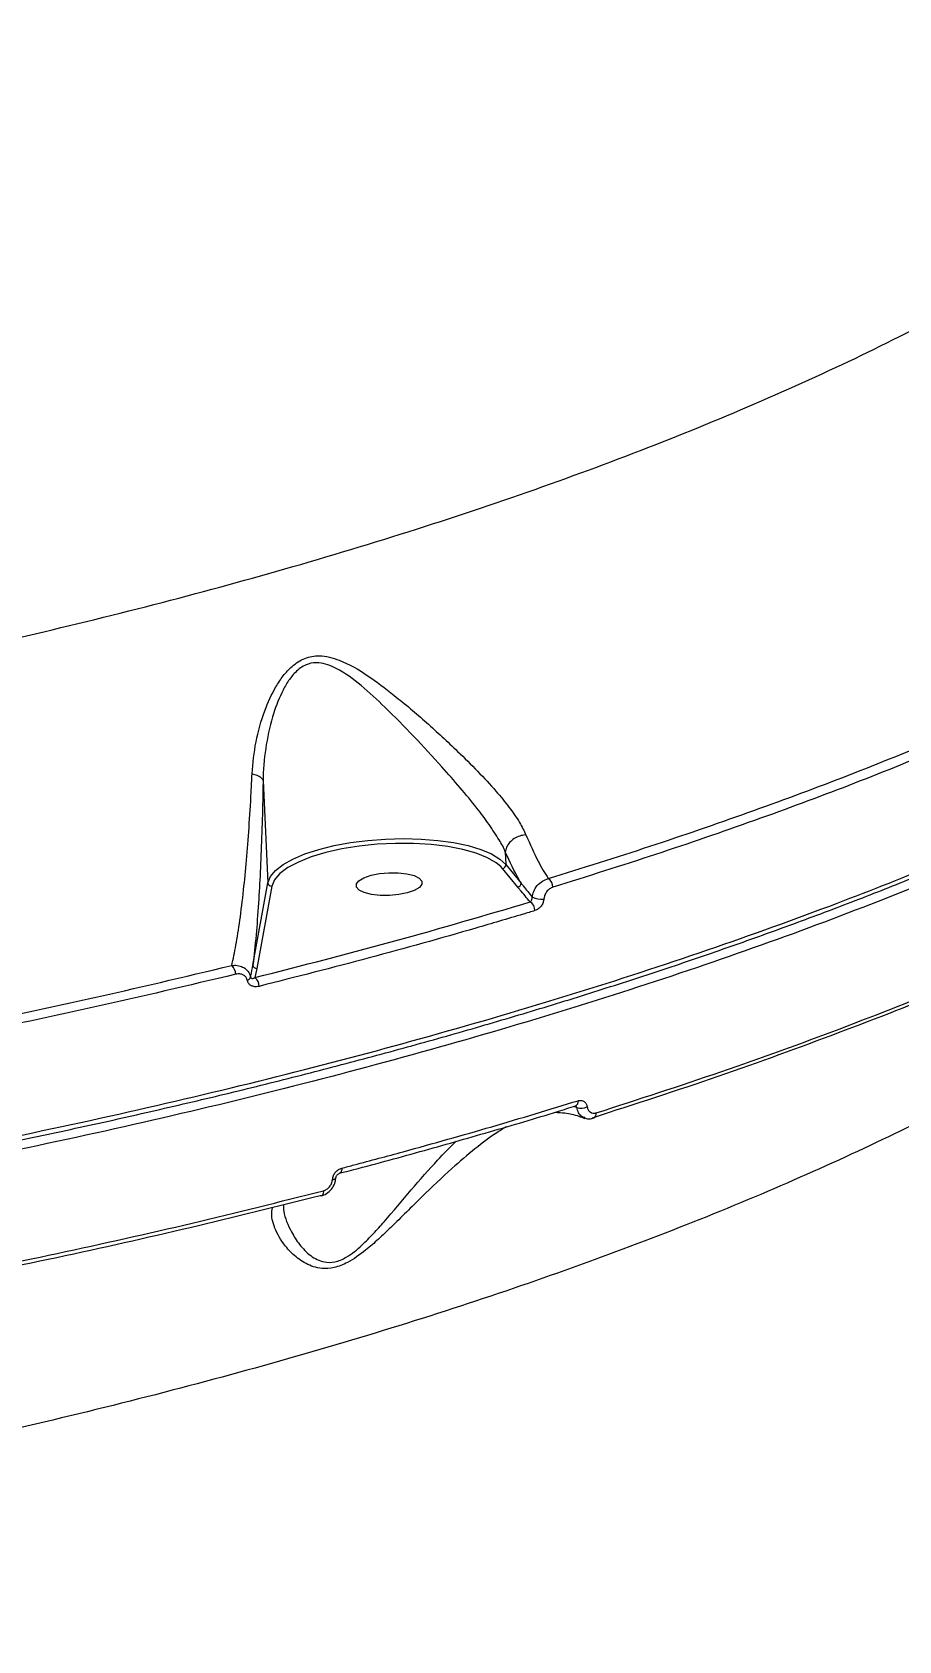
# Model space of a CAD drawing. Header units: millimetres. Extents: x -7245 to 6306, y -6696 to 5973.
# Drawn here: x 2712.3 to 2830, y -1985.8 to -1767.3 of the extents above; entities that cross this region are included whole.
import ezdxf

# ---------------------------------------------------------------- set-up
doc = ezdxf.new("R2010")
doc.units = ezdxf.units.MM
for name, color, linetype in [('DIKOM_ОБЪЕКТ', 7, 'Continuous'), ('DIKOM_РАЗМЕР_ЗОНА', 7, 'Continuous'), ('DIKOM_РАЗМЕР_ОБЪЕКТА', 7, 'Continuous')]:
    doc.layers.add(name, color=color, linetype=linetype)
doc.styles.add('style1', font='arial.ttf', dxfattribs={"width": 0.8})
doc.dimstyles.new('1-50', dxfattribs={"dimtxt": 300, "dimasz": 200, "dimexe": 100, "dimexo": 0, "dimgap": 100, "dimtad": 1, "dimtxsty": 'style1', "dimcen": 200, "dimclrd": 7, "dimclre": 7, "dimclrt": 7, "dimadec": 1, "dimazin": 2, "dimtfac": 1, "dimtmove": 0, "dimatfit": 2, "dimfxl": 0, "dimlwd": 25, "dimlwe": 18, "dimarcsym": 0})

# ---------------------------------------------------------------- blocks, each defined once
blk = doc.blocks.new('*D10')
at = {"layer": 'Defpoints', "color": 0, "transparency": 16777216}
for p in [(-4365.71, 2792.53), (4306.16, 475.6), (4306.16, -5965.27)]:
    blk.add_point(p, dxfattribs=at)
at = {"layer": 'DIKOM_РАЗМЕР_ОБЪЕКТА', "color": 7, "lineweight": 18, "transparency": 16777216}
for p, q in [((-4365.71, 2792.53), (-4365.71, -6065.27)), ((4306.16, 475.6), (4306.16, -6065.27))]:
    blk.add_line(p, q, dxfattribs=at)
at = {"layer": 'DIKOM_РАЗМЕР_ОБЪЕКТА', "color": 7, "lineweight": 25, "transparency": 16777216}
blk.add_line((-4165.71, -5965.27), (4106.16, -5965.27), dxfattribs=at)
at = {"layer": 'DIKOM_РАЗМЕР_ОБЪЕКТА', "color": 7, "transparency": 16777216}
for points in [[(-4165.71, -5931.93), (-4165.71, -5998.6), (-4365.71, -5965.27)], [(4106.16, -5931.93), (4106.16, -5998.6), (4306.16, -5965.27)]]:
    blk.add_solid(points, dxfattribs=at)
at = {"layer": 'DIKOM_РАЗМЕР_ОБЪЕКТА', "color": 7, "transparency": 16777216, "insert": (-85.78, -5712.1), "char_height": 300, "attachment_point": 5, "style": 'style1'}
blk.add_mtext('8650', dxfattribs=at)
blk = doc.blocks.new('*D12')
at = {"layer": 'Defpoints', "color": 0, "transparency": 16777216}
for p in [(-5865.71, 123.34), (6306.18, -91.92), (6306.18, -6596.14)]:
    blk.add_point(p, dxfattribs=at)
at = {"layer": 'DIKOM_РАЗМЕР_ЗОНА', "color": 7, "lineweight": 18, "transparency": 16777216}
for p, q in [((-5865.71, 123.34), (-5865.71, -6696.14)), ((6306.18, -91.92), (6306.18, -6696.14))]:
    blk.add_line(p, q, dxfattribs=at)
at = {"layer": 'DIKOM_РАЗМЕР_ЗОНА', "color": 7, "lineweight": 25, "transparency": 16777216}
blk.add_line((-5665.71, -6596.14), (6106.18, -6596.14), dxfattribs=at)
at = {"layer": 'DIKOM_РАЗМЕР_ЗОНА', "color": 7, "transparency": 16777216}
for points in [[(-5665.71, -6562.81), (-5665.71, -6629.48), (-5865.71, -6596.14)], [(6106.18, -6562.81), (6106.18, -6629.48), (6306.18, -6596.14)]]:
    blk.add_solid(points, dxfattribs=at)
at = {"layer": 'DIKOM_РАЗМЕР_ЗОНА', "color": 7, "transparency": 16777216, "insert": (-71.19, -6342.97), "char_height": 300, "attachment_point": 5, "style": 'style1'}
blk.add_mtext('12150', dxfattribs=at)

msp = doc.modelspace()

# ---------------------------------------------------------------- linework, layer by layer
at = {"layer": 'DIKOM_ОБЪЕКТ', "color": 7, "linetype": 'Continuous', "lineweight": 15}
for p, q in [((2743.62, -1868.961), (2744.273, -1882.808)), ((2776.517, -1878.661), (2776.517, -1878.657)), ((2776.517, -1878.661), (2776.596, -1880.333)), ((2776.136, -1880.867), (2775.888, -1880.599)), ((2778.2, -1883.391), (2776.136, -1880.867)), ((2776.596, -1880.333), (2778.66, -1882.857)), ((2742.242, -1893.975), (2744.273, -1882.808)), ((2744.793, -1883.268), (2742.762, -1894.434)), ((2742.762, -1894.434), (2742.516, -1895.673)), ((2786.217, -1913.35), (2785.81, -1913.182)), ((2786.086, -1913.108), (2786.099, -1913.103))]:
    msp.add_line(p, q, dxfattribs=at)
at = {"layer": 'DIKOM_ОБЪЕКТ', "color": 7, "linetype": 'Continuous', "lineweight": 15, "flags": 128}
for points in [[(2744.273, -1882.808), (2744.618, -1881.966), (2745.312, -1881.136), (2746.341, -1880.336), (2747.681, -1879.583), (2749.304, -1878.894), (2751.175, -1878.284), (2753.253, -1877.765), (2755.492, -1877.35), (2757.845, -1877.046), (2760.261, -1876.861), (2762.686, -1876.799), (2765.068, -1876.86), (2767.356, -1877.045), (2769.5, -1877.348), (2771.454, -1877.763), (2773.175, -1878.281), (2774.625, -1878.892), (2775.774, -1879.58), (2776.596, -1880.333)], [(2775.888, -1880.599), (2775.285, -1880.098), (2774.082, -1879.4), (2772.557, -1878.788), (2770.746, -1878.277), (2768.694, -1877.88), (2766.449, -1877.607), (2764.066, -1877.463), (2761.604, -1877.453), (2759.12, -1877.576), (2756.675, -1877.831), (2754.329, -1878.209), (2752.137, -1878.703), (2750.153, -1879.301), (2748.425, -1879.987), (2746.995, -1880.746), (2745.896, -1881.56), (2745.331, -1882.161)], [(2745.331, -1882.161), (2745.156, -1882.407), (2744.793, -1883.268)], [(2764.84, -1883.449), (2764.155, -1883.85), (2763.193, -1884.181), (2762.033, -1884.414), (2760.767, -1884.532), (2759.5, -1884.525), (2758.332, -1884.393), (2757.36, -1884.147), (2756.662, -1883.806), (2756.294, -1883.4), (2756.286, -1882.96), (2756.639, -1882.521), (2757.324, -1882.121), (2758.285, -1881.79), (2759.446, -1881.556), (2760.711, -1881.438), (2761.979, -1881.446), (2763.146, -1881.578), (2764.119, -1881.824), (2764.817, -1882.164), (2765.185, -1882.571), (2765.193, -1883.011), (2764.84, -1883.449)], [(2788.534, -1914.759), (2788.527, -1914.761), (2788.426, -1914.776)], [(2754.302, -1921.566), (2754.3, -1921.742), (2754.277, -1921.901), (2754.234, -1922.037), (2754.174, -1922.145), (2754.098, -1922.22), (2754.011, -1922.259)], [(2751.812, -1924.631), (2751.81, -1924.802), (2751.789, -1924.956), (2751.75, -1925.089), (2751.694, -1925.196), (2751.624, -1925.274), (2751.541, -1925.318), (2751.532, -1925.321)], [(2753.047, -1923.112), (2753.175, -1923.095), (2753.285, -1923.072), (2753.376, -1923.042), (2753.444, -1923.008), (2753.488, -1922.969), (2753.508, -1922.926), (2753.508, -1922.92)], [(2751.532, -1925.321), (2751.449, -1925.328), (2751.351, -1925.304)]]:
    msp.add_lwpolyline(points, dxfattribs=at)
at = {"layer": 'DIKOM_ОБЪЕКТ', "color": 7, "linetype": 'Continuous', "lineweight": 15}
for centre, radius, start, end in [((2776.066, -1880.342), 0.53, 277.56723, 1.01586), ((2744.772, -1882.768), 0.501, 184.60364, 272.43627), ((2778.131, -1882.866), 0.529, 277.52433, 1.00819), ((2781.566, -1883.419), 1.416, 0.57203, 56.11504), ((2779.146, -1886.583), 1.393, 0.00961, 57.65298), ((2781.411, -1882.184), 2.846, 244.49909, 276.83418), ((2738.295, -1895.232), 1.604, 0.02872, 47.85572), ((2742.74, -1893.934), 0.5, 184.65832, 272.51258), ((2741.276, -1895.353), 0.712, 285.06121, 337.02018), ((2741.53, -1896.862), 1.545, 359.52817, 50.31877), ((2785.782, -1912.538), 0.644, 297.5844, 12.01522), ((2786.778, -1911.57), 1.867, 252.50282, 297.17396), ((2788.201, -1914.187), 0.661, 300.1785, 11.08986)]:
    msp.add_arc(centre, radius, start, end, dxfattribs=at)
for points, knots in [([(2909.991, -1838.19), (2909.829, -1834.97), (2909.358, -1825.634), (2908.36, -1810.16), (2906.901, -1791.761), (2905.151, -1773.342), (2903.116, -1754.908), (2900.795, -1736.463), (2898.188, -1718.013), (2895.296, -1699.561), (2892.12, -1681.114), (2888.661, -1662.675), (2884.919, -1644.249), (2880.896, -1625.843), (2876.593, -1607.459), (2872.011, -1589.103), (2867.151, -1570.78), (2862.014, -1552.494), (2856.602, -1534.251), (2850.915, -1516.055), (2844.957, -1497.91), (2838.727, -1479.823), (2832.228, -1461.796), (2825.462, -1443.835), (2818.429, -1425.945), (2811.133, -1408.131), (2803.575, -1390.396), (2795.756, -1372.746), (2787.68, -1355.185), (2779.347, -1337.718), (2770.761, -1320.35), (2761.923, -1303.084), (2752.837, -1285.926), (2743.499, -1268.881), (2734.401, -1252.772), (2728.319, -1242.396), (2725.518, -1237.618)], [0, 0, 0, 0, 0.0157718, 0.0457287, 0.0756868, 0.1056442, 0.135602, 0.1655601, 0.195518, 0.2254759, 0.2554335, 0.2853919, 0.3153499, 0.3453077, 0.3752658, 0.4052245, 0.4351821, 0.4651404, 0.4950984, 0.525057, 0.5550154, 0.5849736, 0.6149319, 0.6448901, 0.6748489, 0.7048071, 0.7347659, 0.7647242, 0.7946827, 0.824641, 0.8545995, 0.8845578, 0.9145164, 0.9444748, 0.9744331, 1, 1, 1, 1]), ([(2946.049, -1790.099), (2945.659, -1791.685), (2944.602, -1795.989), (2941.785, -1803.029), (2937.263, -1811.192), (2931.431, -1819.323), (2924.341, -1827.383), (2916.019, -1835.334), (2906.48, -1843.15), (2895.716, -1850.816), (2883.769, -1858.321), (2870.687, -1865.645), (2856.532, -1872.751), (2841.369, -1879.609), (2825.235, -1886.193), (2808.14, -1892.489), (2790.129, -1898.488), (2771.268, -1904.178), (2751.644, -1909.532), (2731.35, -1914.523), (2710.697, -1919.077), (2689.739, -1923.195), (2668.539, -1926.894), (2646.898, -1930.22), (2624.912, -1933.157), (2602.674, -1935.694), (2579.962, -1937.845), (2556.796, -1939.583), (2533.214, -1940.891), (2509.579, -1941.748), (2486, -1942.15), (2462.588, -1942.097), (2439.418, -1941.583), (2416.532, -1940.601), (2393.964, -1939.159), (2371.782, -1937.269), (2350.084, -1934.94), (2328.987, -1932.174), (2309.827, -1929.213), (2297.987, -1927.027), (2292.702, -1926.051)], [0, 0, 0, 0, 0.0156521, 0.0424895, 0.0694112, 0.0963764, 0.1233414, 0.1502634, 0.1771009, 0.2039383, 0.2308598, 0.2578252, 0.2847899, 0.3117121, 0.3385492, 0.3653866, 0.3923086, 0.4192738, 0.4462386, 0.4731606, 0.499998, 0.5258463, 0.5517701, 0.5777323, 0.6036945, 0.6296183, 0.6554665, 0.6823039, 0.7092259, 0.736191, 0.7631561, 0.790078, 0.8169155, 0.843753, 0.8706749, 0.8976399, 0.9246052, 0.9515272, 0.9783645, 1, 1, 1, 1]), ([(2252.526, -1843.833), (2257.032, -1845.213), (2266.05, -1847.975), (2280.37, -1851.781), (2295.222, -1855.329), (2310.84, -1858.631), (2327.205, -1861.67), (2344.307, -1864.425), (2361.874, -1866.85), (2380.456, -1869.008), (2400.082, -1870.846), (2420.749, -1872.322), (2441.773, -1873.375), (2463.055, -1874.006), (2484.496, -1874.207), (2506.005, -1873.979), (2527.548, -1873.312), (2549.088, -1872.22), (2570.581, -1870.71), (2591.927, -1868.788), (2613.026, -1866.466), (2633.792, -1863.747), (2654.185, -1860.631), (2674.179, -1857.132), (2693.73, -1853.261), (2712.749, -1849.039), (2731.146, -1844.484), (2749.186, -1839.516), (2766.774, -1834.125), (2783.827, -1828.31), (2799.99, -1822.186), (2815.167, -1815.763), (2829.412, -1809.086), (2837.987, -1804.437), (2842.273, -1802.114)], [0, 0, 0, 0, 0.0277667, 0.0555663, 0.0833659, 0.1111324, 0.1400376, 0.1689801, 0.1979227, 0.2268278, 0.2586375, 0.2905482, 0.3225101, 0.3544718, 0.3863819, 0.4181914, 0.4498955, 0.4817002, 0.5135556, 0.5454111, 0.5772153, 0.6089193, 0.6405477, 0.672276, 0.7040555, 0.7358348, 0.7675629, 0.7991911, 0.8325943, 0.8660265, 0.8994296, 0.9329434, 0.9664866, 1, 1, 1, 1]), ([(2187.884, -1893.634), (2190.605, -1894.787), (2197.936, -1897.893), (2210.73, -1902.696), (2226.46, -1907.944), (2243.288, -1912.889), (2261.183, -1917.504), (2280.113, -1921.765), (2299.659, -1925.579), (2319.739, -1928.94), (2340.263, -1931.86), (2361.565, -1934.383), (2383.603, -1936.484), (2406.317, -1938.146), (2429.206, -1939.332), (2452.189, -1940.048), (2475.181, -1940.312), (2498.558, -1940.13), (2522.254, -1939.48), (2546.191, -1938.355), (2569.843, -1936.779), (2593.136, -1934.769), (2616.005, -1932.349), (2638.821, -1929.48), (2661.503, -1926.152), (2683.965, -1922.367), (2705.714, -1918.209), (2726.691, -1913.697), (2746.858, -1908.866), (2766.541, -1903.634), (2785.652, -1898.005), (2804.106, -1891.987), (2820.762, -1885.978), (2835.721, -1880.05), (2849.112, -1874.26), (2861.799, -1868.263), (2873.737, -1862.075), (2884.802, -1855.76), (2894.94, -1849.354), (2903.251, -1843.555), (2907.978, -1839.85), (2909.902, -1838.341)], [0, 0, 0, 0, 0.0156521, 0.0421679, 0.0687046, 0.0952203, 0.1225064, 0.1498146, 0.1771008, 0.2036167, 0.230153, 0.2566689, 0.283955, 0.3112633, 0.3385494, 0.3650651, 0.3916015, 0.4181173, 0.4454034, 0.4727117, 0.4999978, 0.5265136, 0.5530499, 0.5795657, 0.6068518, 0.6341602, 0.6614461, 0.6879621, 0.7144983, 0.7410143, 0.7683, 0.7956083, 0.8228942, 0.8459725, 0.8690777, 0.8921829, 0.9155068, 0.9388307, 0.961564, 0.984349, 1, 1, 1, 1]), ([(2594.155, -1935.247), (2595.179, -1935.151), (2599.994, -1934.701), (2608.535, -1933.793), (2619.759, -1932.52), (2630.885, -1931.14), (2641.922, -1929.66), (2652.873, -1928.079), (2663.74, -1926.397), (2674.527, -1924.612), (2685.236, -1922.724), (2695.872, -1920.733), (2706.419, -1918.641), (2716.843, -1916.455), (2727.098, -1914.183), (2737.161, -1911.831), (2747.03, -1909.4), (2756.708, -1906.889), (2766.201, -1904.298), (2775.511, -1901.624), (2784.642, -1898.869), (2793.594, -1896.031), (2802.371, -1893.109), (2810.976, -1890.102), (2819.403, -1887.012), (2827.629, -1883.846), (2835.619, -1880.618), (2843.346, -1877.338), (2850.806, -1874.009), (2858, -1870.628), (2864.935, -1867.197), (2871.611, -1863.712), (2878.032, -1860.173), (2884.198, -1856.58), (2890.11, -1852.93), (2895.774, -1849.223), (2901.175, -1845.456), (2905.8, -1842.053), (2908.499, -1839.889), (2909.591, -1839.014)], [0, 0, 0, 0, 0.0075142, 0.0353242, 0.0630417, 0.0906978, 0.1183243, 0.1459526, 0.1736074, 0.2013167, 0.229112, 0.2570252, 0.2850873, 0.313183, 0.3411677, 0.3690184, 0.3967675, 0.4244473, 0.4520877, 0.4797216, 0.5073755, 0.5350754, 0.5628529, 0.5907399, 0.6187667, 0.6468864, 0.6749401, 0.7028472, 0.7306436, 0.758362, 0.7860342, 0.8136916, 0.8413625, 0.8690726, 0.896851, 0.9247301, 0.95274, 0.9808814, 1, 1, 1, 1]), ([(2742.122, -1868.004), (2742.255, -1866.559), (2742.522, -1863.67), (2743.676, -1859.671), (2745.018, -1856.67), (2746.325, -1854.68), (2747.595, -1853.279), (2749.248, -1852.2), (2751.499, -1851.822), (2754.425, -1852.596), (2757.811, -1854.539), (2761.691, -1857.516), (2765.816, -1860.991), (2769.619, -1864.516), (2772.787, -1867.653), (2775.153, -1870.203), (2777.064, -1872.533), (2778.476, -1874.544), (2779.054, -1875.749), (2779.322, -1876.309)], [0, 0, 0, 0, 0.0760747, 0.152136, 0.213205, 0.2445002, 0.2757156, 0.313011, 0.3506331, 0.4012577, 0.4758001, 0.5507622, 0.6417682, 0.7326388, 0.7938296, 0.8549368, 0.905542, 0.9561032, 1, 1, 1, 1]), ([(2776.517, -1878.657), (2776.517, -1878.656), (2776.366, -1878.053), (2775.614, -1876.934), (2774.361, -1874.879), (2772.557, -1872.516), (2770.398, -1869.887), (2767.513, -1866.613), (2764.098, -1862.89), (2760.42, -1859.179), (2757.006, -1855.941), (2754.384, -1854.028), (2752.408, -1853.145), (2751.119, -1852.85), (2750.12, -1852.951), (2749.022, -1853.36), (2748.003, -1854.112), (2746.939, -1855.497), (2745.847, -1857.503), (2744.742, -1860.537), (2743.884, -1864.574), (2743.62, -1867.496), (2743.62, -1868.951), (2743.62, -1868.953)], [0, 0, 0, 0, 0.0000113, 0.0430375, 0.0937145, 0.1444485, 0.2069149, 0.2694657, 0.3628971, 0.4564328, 0.5316615, 0.6063999, 0.6304332, 0.654375, 0.6831076, 0.6887115, 0.7230319, 0.7531116, 0.7833093, 0.8444194, 0.9221545, 0.999915, 1, 1, 1, 1]), ([(2782.355, -1882.244), (2786.987, -1880.791), (2796.25, -1877.885), (2809.562, -1873.284), (2822.468, -1868.527), (2830.63, -1865.208), (2834.711, -1863.549)], [0, 0, 0, 0, 0.2490967, 0.4981933, 0.7490969, 1, 1, 1, 1]), ([(2899.563, -1863.894), (2897.888, -1866.207), (2894.428, -1870.982), (2887.726, -1878.147), (2879.855, -1885.377), (2870.861, -1892.494), (2860.817, -1899.467), (2849.735, -1906.27), (2837.618, -1912.892), (2824.503, -1919.323), (2810.442, -1925.545), (2795.503, -1931.534), (2779.751, -1937.256), (2763.228, -1942.697), (2745.944, -1947.84), (2727.941, -1952.683), (2709.288, -1957.213), (2690.072, -1961.412), (2670.38, -1965.259), (2650.261, -1968.741), (2629.738, -1971.845), (2608.853, -1974.574), (2587.685, -1976.922), (2566.332, -1978.879), (2544.893, -1980.438), (2523.417, -1981.591), (2501.94, -1982.327), (2480.496, -1982.655), (2459.168, -1982.578), (2438.057, -1982.095), (2417.255, -1981.214), (2398.357, -1980.02), (2381.287, -1978.638), (2371.137, -1977.6), (2366.061, -1977.081)], [0, 0, 0, 0, 0.0297809, 0.0614953, 0.0932601, 0.125025, 0.1567393, 0.1883539, 0.2199697, 0.2516849, 0.2834508, 0.3152169, 0.3469317, 0.3785478, 0.4101857, 0.4419229, 0.473711, 0.5054992, 0.5372368, 0.5688749, 0.6005642, 0.6323527, 0.6641919, 0.6960313, 0.7278204, 0.7595099, 0.7912774, 0.8231441, 0.8550616, 0.8869795, 0.9188467, 0.9506148, 0.9753074, 1, 1, 1, 1]), ([(2835.457, -1864.667), (2831.397, -1866.318), (2823.276, -1869.62), (2810.377, -1874.38), (2797.008, -1879.003), (2787.657, -1881.938), (2782.982, -1883.405)], [0, 0, 0, 0, 0.2490968, 0.4981932, 0.7490953, 1, 1, 1, 1]), ([(2739.371, -1894.043), (2739.562, -1893.161), (2739.943, -1891.397), (2740.48, -1887.928), (2740.958, -1884.052), (2741.374, -1879.803), (2741.72, -1875.372), (2741.965, -1871.38), (2742.083, -1868.841), (2742.122, -1868.004)], [0, 0, 0, 0, 0.1619172, 0.3238384, 0.4936297, 0.6385898, 0.7839102, 0.9287442, 1, 1, 1, 1]), ([(2742.122, -1868.004), (2742.166, -1868.014), (2742.474, -1868.08), (2742.976, -1868.257), (2743.47, -1868.582), (2743.57, -1868.829), (2743.62, -1868.953)], [0, 0, 0, 0, 0.0544534, 0.3766678, 0.6882974, 1, 1, 1, 1]), ([(2743.62, -1868.961), (2743.604, -1869.841), (2743.554, -1872.508), (2743.431, -1876.706), (2743.237, -1881.373), (2742.985, -1885.831), (2742.662, -1890.202), (2742.387, -1892.669), (2742.242, -1893.975)], [0, 0, 0, 0, 0.0822872, 0.2495022, 0.4173039, 0.5846565, 0.7802167, 1, 1, 1, 1]), ([(2743.62, -1868.953), (2743.62, -1868.953), (2743.62, -1868.955), (2743.62, -1868.958), (2743.62, -1868.961), (2743.62, -1868.961)], [0, 0, 0, 0, 0.3080903, 0.7702257, 1, 1, 1, 1]), ([(2779.322, -1876.309), (2779.279, -1876.31), (2779.004, -1876.322), (2778.448, -1876.435), (2777.706, -1876.781), (2777.073, -1877.318), (2776.63, -1877.972), (2776.555, -1878.429), (2776.517, -1878.657)], [0, 0, 0, 0, 0.0319633, 0.204886, 0.4036573, 0.6023841, 0.8012469, 1, 1, 1, 1]), ([(2779.322, -1876.309), (2779.871, -1877.568), (2780.881, -1879.888), (2781.893, -1881.505), (2782.355, -1882.244)], [0, 0, 0, 0, 0.5425628, 1, 1, 1, 1]), ([(2778.66, -1882.857), (2778.573, -1882.708), (2777.858, -1881.486), (2777.144, -1879.982), (2776.517, -1878.661)], [0, 0, 0, 0, 0.1214422, 1, 1, 1, 1]), ([(2779.891, -1885.407), (2779.422, -1884.853), (2778.854, -1884.182), (2778.298, -1883.509), (2778.2, -1883.391)], [0, 0, 0, 0, 0.8242578, 1, 1, 1, 1]), ([(2778.66, -1882.857), (2778.757, -1882.983), (2779.26, -1883.63), (2779.773, -1884.252), (2780.186, -1884.752)], [0, 0, 0, 0, 0.194165, 1, 1, 1, 1]), ([(2780.186, -1884.752), (2780.237, -1884.491), (2780.345, -1883.931), (2780.835, -1883.153), (2781.533, -1882.52), (2782.082, -1882.336), (2782.355, -1882.244)], [0, 0, 0, 0, 0.2240704, 0.4806836, 0.7415076, 1, 1, 1, 1]), ([(2782.982, -1883.405), (2782.826, -1883.471), (2782.514, -1883.604), (2782.118, -1884.012), (2781.839, -1884.502), (2781.778, -1884.849), (2781.75, -1885.009)], [0, 0, 0, 0, 0.2632786, 0.5267806, 0.7813813, 1, 1, 1, 1]), ([(2742.516, -1895.673), (2748.907, -1894.045), (2761.707, -1890.782), (2773.824, -1887.2), (2779.891, -1885.407)], [0, 0, 0, 0, 0.4992672, 1, 1, 1, 1]), ([(2779.891, -1885.407), (2779.929, -1885.37), (2780.003, -1885.299), (2780.097, -1885.132), (2780.159, -1884.956), (2780.182, -1884.823), (2780.185, -1884.765), (2780.186, -1884.752)], [0, 0, 0, 0, 0.2943397, 0.5738656, 0.814032, 0.9604143, 1, 1, 1, 1]), ([(2781.75, -1885.009), (2781.722, -1885.169), (2781.662, -1885.511), (2781.388, -1885.992), (2780.999, -1886.39), (2780.692, -1886.519), (2780.539, -1886.583)], [0, 0, 0, 0, 0.2214469, 0.4745223, 0.7374148, 1, 1, 1, 1]), ([(2780.539, -1886.583), (2780.008, -1886.744), (2777.352, -1887.546), (2769.936, -1889.731), (2758.086, -1893.059), (2748.082, -1895.602), (2743.075, -1896.875)], [0, 0, 0, 0, 0.0441483, 0.220724, 0.6100184, 1, 1, 1, 1]), ([(2788.85, -1914.06), (2794.552, -1912.218), (2805.956, -1908.533), (2822.146, -1902.637), (2837.686, -1896.499), (2847.329, -1892.188), (2852.151, -1890.033)], [0, 0, 0, 0, 0.2485948, 0.4971884, 0.7485954, 1, 1, 1, 1]), ([(2658.825, -1910.002), (2665.761, -1908.88), (2679.634, -1906.636), (2699.987, -1902.797), (2719.999, -1898.645), (2732.914, -1895.577), (2739.371, -1894.043)], [0, 0, 0, 0, 0.2485962, 0.4971909, 0.7485966, 1, 1, 1, 1]), ([(2739.371, -1894.043), (2739.553, -1894.027), (2740.007, -1893.987), (2740.676, -1894.137), (2741.282, -1894.491), (2741.731, -1894.989), (2741.864, -1895.415), (2741.932, -1895.631)], [0, 0, 0, 0, 0.1576517, 0.3931496, 0.5990788, 0.7967002, 1, 1, 1, 1]), ([(2741.932, -1895.631), (2741.942, -1895.575), (2742.048, -1895.03), (2742.15, -1894.474), (2742.242, -1893.975)], [0, 0, 0, 0, 0.102901, 1, 1, 1, 1]), ([(2739.899, -1895.231), (2733.5, -1896.752), (2720.702, -1899.793), (2700.728, -1903.945), (2680.259, -1907.813), (2666.198, -1910.089), (2659.168, -1911.227)], [0, 0, 0, 0, 0.2485961, 0.4971896, 0.7485952, 1, 1, 1, 1]), ([(2741.461, -1896.041), (2741.42, -1895.913), (2741.337, -1895.657), (2741.06, -1895.382), (2740.689, -1895.206), (2740.284, -1895.159), (2740.01, -1895.21), (2739.899, -1895.231)], [0, 0, 0, 0, 0.1919823, 0.3835475, 0.5901357, 0.8340596, 1, 1, 1, 1]), ([(2743.075, -1896.875), (2742.961, -1896.897), (2742.677, -1896.951), (2742.257, -1896.901), (2741.874, -1896.717), (2741.589, -1896.433), (2741.504, -1896.172), (2741.461, -1896.041)], [0, 0, 0, 0, 0.1655255, 0.41203, 0.620023, 0.8097142, 1, 1, 1, 1]), ([(2741.932, -1895.631), (2741.94, -1895.656), (2741.954, -1895.699), (2742.004, -1895.759), (2742.089, -1895.804), (2742.227, -1895.804), (2742.375, -1895.759), (2742.475, -1895.698), (2742.516, -1895.673)], [0, 0, 0, 0, 0.0788833, 0.1355053, 0.3028808, 0.5191446, 0.8022691, 1, 1, 1, 1]), ([(2837.55, -1896.874), (2837.369, -1896.953), (2832.376, -1899.143), (2821.707, -1903.253), (2805.575, -1909.181), (2794.061, -1912.897), (2788.304, -1914.755)], [0, 0, 0, 0, 0.0122612, 0.3390471, 0.669525, 1, 1, 1, 1]), ([(2754.009, -1922.254), (2754.445, -1922.142), (2758.144, -1921.193), (2764.953, -1919.326), (2774.396, -1916.643), (2781.434, -1914.561), (2785.263, -1913.354), (2786.077, -1913.098)], [0, 0, 0, 0, 0.0392171, 0.3327145, 0.6268458, 0.9207345, 1, 1, 1, 1]), ([(2754.302, -1921.566), (2754.863, -1921.418), (2757.666, -1920.682), (2764.523, -1918.836), (2774.746, -1915.961), (2782.522, -1913.59), (2786.412, -1912.404)], [0, 0, 0, 0, 0.0507653, 0.253856, 0.6266962, 1, 1, 1, 1]), ([(2783.287, -1913.968), (2783.726, -1913.99), (2784.756, -1914.041), (2786.106, -1914.335), (2787.029, -1914.7), (2787.295, -1914.805)], [0, 0, 0, 0, 0.3454074, 0.8112469, 1, 1, 1, 1]), ([(2786.217, -1913.35), (2786.205, -1913.304), (2786.181, -1913.21), (2786.116, -1913.125), (2786.063, -1913.105), (2786.046, -1913.099)], [0, 0, 0, 0, 0.4064691, 0.8139696, 1, 1, 1, 1]), ([(2787.295, -1914.709), (2787.164, -1914.662), (2786.831, -1914.542), (2786.43, -1914.069), (2786.288, -1913.59), (2786.217, -1913.35)], [0, 0, 0, 0, 0.2434833, 0.6216118, 1, 1, 1, 1]), ([(2786.412, -1912.404), (2786.439, -1912.396), (2786.599, -1912.351), (2786.894, -1912.346), (2787.242, -1912.501), (2787.513, -1912.8), (2787.592, -1913.087), (2787.631, -1913.231)], [0, 0, 0, 0, 0.0489059, 0.2870721, 0.5248998, 0.7625743, 1, 1, 1, 1]), ([(2787.631, -1913.231), (2787.671, -1913.375), (2787.75, -1913.663), (2788.021, -1913.963), (2788.37, -1914.119), (2788.664, -1914.114), (2788.823, -1914.068), (2788.85, -1914.06)], [0, 0, 0, 0, 0.2376419, 0.4755261, 0.7137779, 0.9519844, 1, 1, 1, 1]), ([(2776.644, -1915.953), (2776.225, -1916.209), (2774.904, -1917.017), (2772.411, -1918.893), (2768.977, -1921.801), (2765.19, -1925.438), (2761.857, -1928.766), (2759.302, -1931.213), (2757.369, -1932.901), (2755.328, -1934.355), (2753.254, -1935.164), (2751.25, -1935.275), (2749.328, -1934.573), (2747.63, -1933.307), (2746.084, -1931.511), (2744.995, -1929.412), (2744.662, -1927.743), (2744.922, -1926.977), (2744.954, -1926.883)], [0, 0, 0, 0, 0.0366113, 0.1153974, 0.194316, 0.295218, 0.3960582, 0.4351232, 0.4741226, 0.5260192, 0.5629788, 0.5998208, 0.6586512, 0.7223623, 0.7862249, 0.8862616, 0.9861645, 1, 1, 1, 1]), ([(2787.294, -1914.711), (2787.367, -1914.746), (2787.659, -1914.889), (2788.113, -1914.895), (2788.433, -1914.766), (2788.522, -1914.73)], [0, 0, 0, 0, 0.1924007, 0.7754233, 1, 1, 1, 1]), ([(2746.391, -1926.529), (2746.395, -1926.831), (2746.41, -1928.004), (2747.243, -1929.878), (2748.498, -1931.966), (2749.726, -1933.24), (2750.922, -1934.008), (2751.984, -1934.386), (2753.345, -1934.403), (2755.185, -1933.634), (2756.951, -1932.165), (2758.609, -1930.467), (2760.847, -1927.931), (2763.754, -1924.493), (2766.988, -1920.762), (2769.006, -1918.754), (2769.844, -1917.919)], [0, 0, 0, 0, 0.044761, 0.1737911, 0.2544605, 0.3349112, 0.3704695, 0.4059074, 0.4483302, 0.4905058, 0.5519354, 0.6003623, 0.6488826, 0.7783272, 0.9078603, 1, 1, 1, 1]), ([(2753.047, -1923.112), (2753.082, -1922.928), (2753.148, -1922.572), (2753.452, -1922.099), (2753.844, -1921.736), (2754.15, -1921.622), (2754.302, -1921.566)], [0, 0, 0, 0, 0.2593716, 0.5021603, 0.7511199, 1, 1, 1, 1]), ([(2753.511, -1922.92), (2753.513, -1922.898), (2753.517, -1922.834), (2753.559, -1922.702), (2753.639, -1922.551), (2753.751, -1922.415), (2753.878, -1922.313), (2753.976, -1922.267), (2754.008, -1922.262), (2754.015, -1922.26)], [0, 0, 0, 0, 0.0810657, 0.2276868, 0.3853255, 0.5509, 0.7382145, 0.9407199, 1, 1, 1, 1]), ([(2667.976, -1942.095), (2671.324, -1941.538), (2681.116, -1939.909), (2697.087, -1936.976), (2715.766, -1933.18), (2734.083, -1929.092), (2745.902, -1926.118), (2751.812, -1924.631)], [0, 0, 0, 0, 0.1144541, 0.3347643, 0.5550771, 0.7775397, 1, 1, 1, 1]), ([(2751.528, -1925.307), (2751.579, -1925.298), (2751.9, -1925.24), (2752.454, -1924.908), (2753.062, -1924.271), (2753.437, -1923.549), (2753.463, -1923.072), (2753.472, -1922.893)], [0, 0, 0, 0, 0.0490675, 0.3055207, 0.570048, 0.8391467, 1, 1, 1, 1]), ([(2751.812, -1924.631), (2751.963, -1924.576), (2752.264, -1924.466), (2752.653, -1924.109), (2752.929, -1923.663), (2753.028, -1923.312), (2753.045, -1923.132), (2753.047, -1923.112)], [0, 0, 0, 0, 0.2486763, 0.4975642, 0.7390708, 0.970406, 1, 1, 1, 1]), ([(2751.351, -1925.304), (2745.513, -1926.773), (2733.836, -1929.713), (2715.626, -1933.784), (2696.936, -1937.588), (2680.88, -1940.54), (2671.047, -1942.176), (2667.706, -1942.732)], [0, 0, 0, 0, 0.2203108, 0.4406207, 0.6630838, 0.8855455, 1, 1, 1, 1])]:
    msp.add_open_spline(points, degree=3, knots=knots, dxfattribs=at)

# ---------------------------------------------------------------- dimensions: what is measured, and where the dimension line sits
at = {"layer": 'DIKOM_РАЗМЕР_ЗОНА'}
dim = msp.add_linear_dim(base=(6306.184, -6596.144), p1=(-5865.714, 123.344), p2=(6306.184, -91.922), text='12150', dimstyle='1-50', dxfattribs=at)
dim.commit()
dim.dimension.update_dxf_attribs({"geometry": '*D12', "text_midpoint": (-71.192, -6596.144), "dimtype": 160})
at = {"layer": 'DIKOM_РАЗМЕР_ОБЪЕКТА'}
dim = msp.add_linear_dim(base=(4306.158, -5965.268), p1=(-4365.714, 2792.532), p2=(4306.158, 475.605), text='8650', dimstyle='1-50', dxfattribs=at)
dim.commit()
dim.dimension.update_dxf_attribs({"geometry": '*D10', "text_midpoint": (-85.784, -5965.268), "dimtype": 160})

doc.saveas('drawing.dxf')
